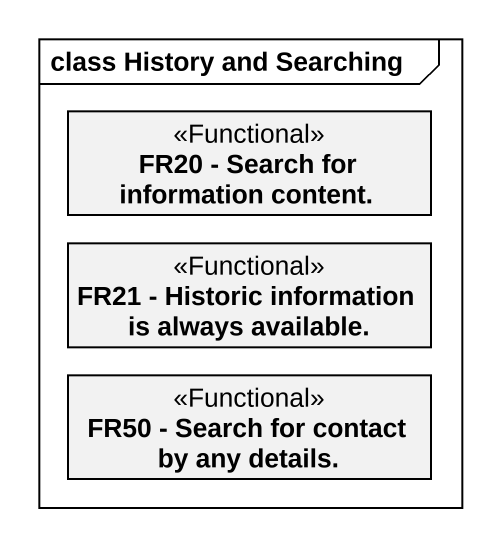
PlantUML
@startuml
mainframe class History and Searching
hide circle
hide empty members
class "FR20 - Search for information content." as FR20_Search_for_information <<Functional>>
class "FR21 - Historic information is always available." as FR21_Historic_information <<Functional>>
class "FR50 - Search for contact by any details." as FR50_Search_for_contact_by <<Functional>>
@enduml
